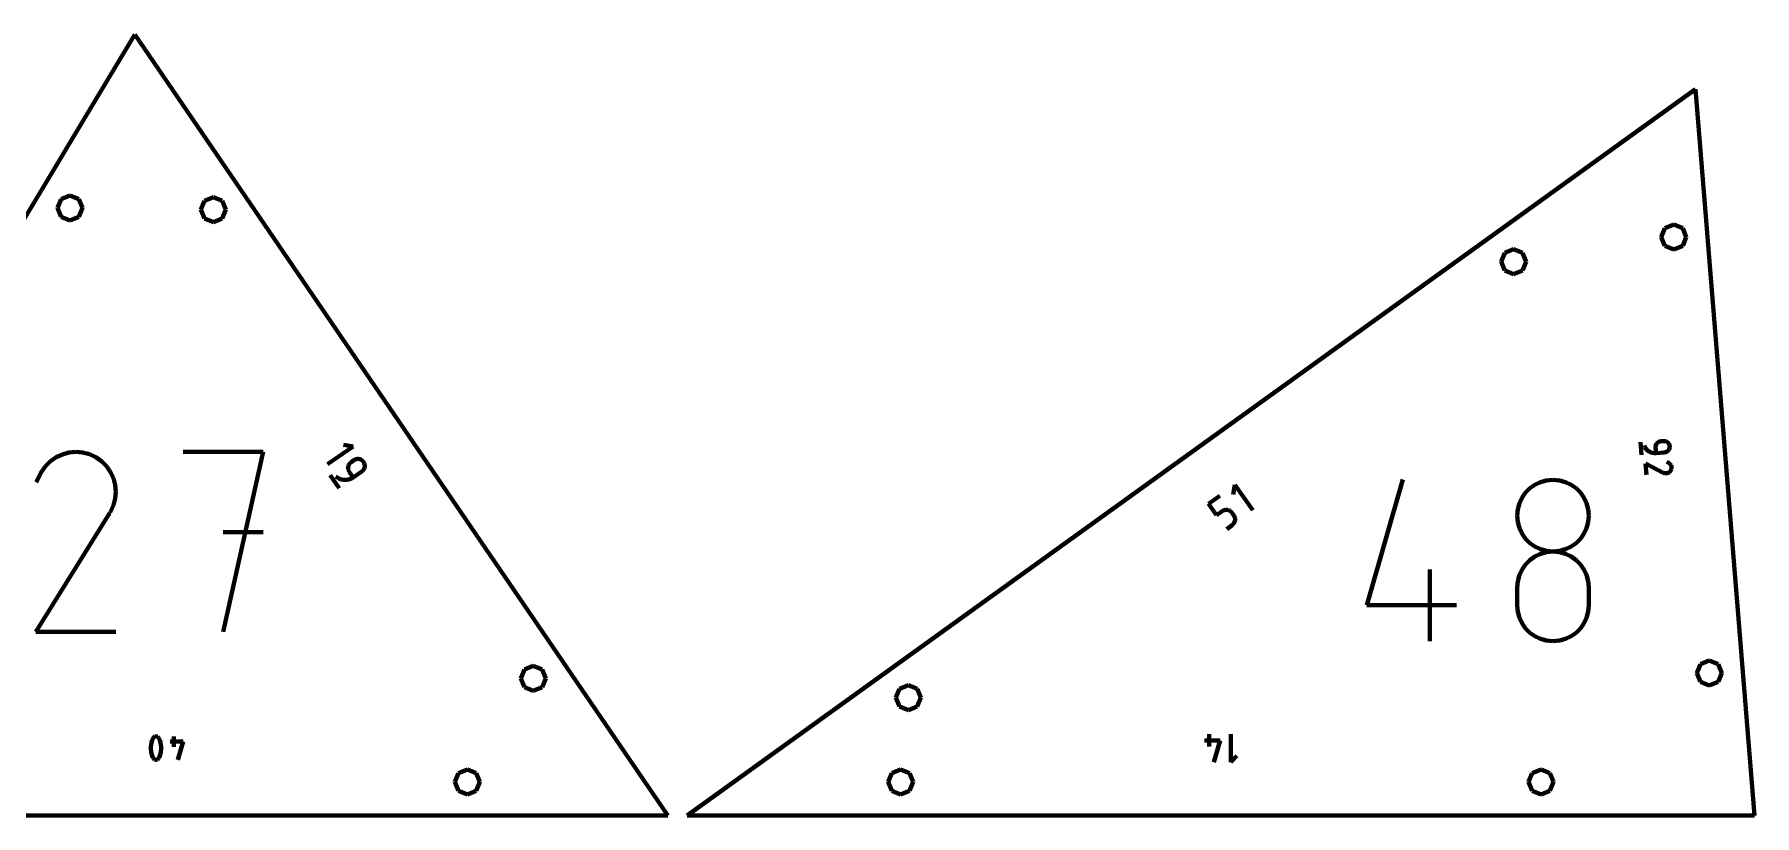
# Model space of a CAD drawing. Header units: inches. Extents: x -100 to 100, y -100 to -26.
# Drawn here: x -70.5 to -59.34, y -54.62 to -49.55 of the extents above; entities that cross this region are included whole.
import ezdxf

# ---------------------------------------------------------------- set-up
doc = ezdxf.new("R2010")
doc.units = ezdxf.units.IN
doc.header["$MEASUREMENT"] = 0
for name, color, linetype, lineweight in [('annotation', 7, 'Continuous', 0), ('boundary', 7, 'Continuous', 0), ('hole', 7, 'Continuous', 0)]:
    doc.layers.add(name, color=color, linetype=linetype, lineweight=lineweight)

msp = doc.modelspace()

# ---------------------------------------------------------------- linework, layer by layer
at = {"layer": 'annotation', "color": 1, "lineweight": 70}
for p, q in [((-68.433399, -52.226886), (-68.495706, -52.215135)), ((-60.082161, -52.198416), (-60.075438, -52.281253)), ((-60.059587, -52.219712), (-60.059587, -52.219712)), ((-60.059587, -52.219712), (-60.054812, -52.229915)), ((-59.983248, -52.219143), (-59.984455, -52.2255)), ((-59.980988, -52.213192), (-59.983248, -52.219143)), ((-59.97777, -52.207761), (-59.980988, -52.213192)), ((-59.97369, -52.202963), (-59.97777, -52.207761)), ((-59.968845, -52.198912), (-59.97369, -52.202963)), ((-59.963328, -52.195721), (-59.968845, -52.198912)), ((-59.957237, -52.193504), (-59.963328, -52.195721)), ((-59.950667, -52.192373), (-59.957237, -52.193504)), ((-59.932246, -52.190878), (-59.950667, -52.192373)), ((-59.950667, -52.192373), (-59.950667, -52.192373)), ((-59.92558, -52.190935), (-59.932246, -52.190878)), ((-59.91921, -52.192141), (-59.92558, -52.190935)), ((-59.91325, -52.1944), (-59.91921, -52.192141)), ((-59.907813, -52.197617), (-59.91325, -52.1944)), ((-59.903011, -52.201694), (-59.907813, -52.197617)), ((-59.898958, -52.206534), (-59.903011, -52.201694)), ((-59.895766, -52.212043), (-59.898958, -52.206534)), ((-59.893549, -52.218123), (-59.895766, -52.212043)), ((-59.892419, -52.224678), (-59.893549, -52.218123)), ((-70.396495, -52.32117), (-70.42886, -52.353102)), ((-70.359725, -52.295815), (-70.396495, -52.32117)), ((-70.319535, -52.277291), (-70.359725, -52.295815)), ((-70.276909, -52.265855), (-70.319535, -52.277291)), ((-70.23283, -52.261762), (-70.276909, -52.265855)), ((-70.188284, -52.265269), (-70.23283, -52.261762)), ((-70.144255, -52.27663), (-70.188284, -52.265269)), ((-70.101728, -52.296102), (-70.144255, -52.27663)), ((-70.063691, -52.323111), (-70.101728, -52.296102)), ((-70.101728, -52.296102), (-70.101728, -52.296102)), ((-70.031888, -52.355523), (-70.063691, -52.323111)), ((-69.017292, -52.261734), (-69.535662, -52.261734)), ((-69.27644, -53.427426), (-69.017292, -52.261734)), ((-68.599954, -52.340552), (-68.433399, -52.226886)), ((-68.452587, -52.332381), (-68.457676, -52.338376)), ((-68.446341, -52.327243), (-68.452587, -52.332381)), ((-68.427822, -52.314605), (-68.446341, -52.327243)), ((-68.446341, -52.327243), (-68.446341, -52.327243)), ((-68.420761, -52.310661), (-68.427822, -52.314605)), ((-68.413323, -52.308107), (-68.420761, -52.310661)), ((-68.405683, -52.30691), (-68.413323, -52.308107)), ((-68.398021, -52.307035), (-68.405683, -52.30691)), ((-68.390511, -52.308448), (-68.398021, -52.307035)), ((-68.383332, -52.311117), (-68.390511, -52.308448)), ((-68.37666, -52.315006), (-68.383332, -52.311117)), ((-68.370671, -52.320083), (-68.37666, -52.315006)), ((-68.365544, -52.326314), (-68.370671, -52.320083)), ((-68.361601, -52.333374), (-68.365544, -52.326314)), ((-68.365544, -52.326314), (-68.365544, -52.326314)), ((-60.054812, -52.229915), (-60.048729, -52.239142)), ((-60.048729, -52.239142), (-60.041481, -52.247304)), ((-60.041481, -52.247304), (-60.03321, -52.254312)), ((-60.03321, -52.254312), (-60.024059, -52.260078)), ((-60.024059, -52.260078), (-60.014173, -52.264513)), ((-60.014173, -52.264513), (-60.003693, -52.267528)), ((-60.003693, -52.267528), (-59.992764, -52.269033)), ((-59.992764, -52.269033), (-59.981527, -52.268941)), ((-59.984455, -52.2255), (-59.984513, -52.232152)), ((-59.984513, -52.232152), (-59.981527, -52.268941)), ((-59.981527, -52.268941), (-59.926275, -52.264457)), ((-59.926275, -52.264457), (-59.919705, -52.263328)), ((-59.926275, -52.264457), (-59.926275, -52.264457)), ((-59.919705, -52.263328), (-59.913612, -52.261114)), ((-59.913612, -52.261114), (-59.908094, -52.257929)), ((-59.902411, -52.330048), (-59.912071, -52.325969)), ((-59.908094, -52.257929), (-59.903246, -52.253884)), ((-59.903246, -52.253884), (-59.899164, -52.24909)), ((-59.896663, -52.333441), (-59.902411, -52.330048)), ((-59.899164, -52.24909), (-59.895945, -52.243661)), ((-59.895945, -52.243661), (-59.893683, -52.237708)), ((-59.893683, -52.237708), (-59.892476, -52.231343)), ((-59.892476, -52.231343), (-59.892419, -52.224678)), ((-59.892419, -52.224678), (-59.892419, -52.224678)), ((-70.455836, -52.391354), (-70.489829, -52.456562)), ((-70.42886, -52.353102), (-70.455836, -52.391354)), ((-70.006602, -52.392342), (-70.031888, -52.355523)), ((-69.988116, -52.432577), (-70.006602, -52.392342)), ((-69.976711, -52.475234), (-69.988116, -52.432577)), ((-68.581313, -52.41258), (-68.524481, -52.495858)), ((-68.54473, -52.421471), (-68.54473, -52.421471)), ((-68.54473, -52.421471), (-68.533571, -52.429358)), ((-68.533571, -52.429358), (-68.521618, -52.435431)), ((-68.521618, -52.435431), (-68.509076, -52.439681)), ((-68.509076, -52.439681), (-68.496149, -52.442101)), ((-68.496149, -52.442101), (-68.483041, -52.442683)), ((-68.483041, -52.442683), (-68.469957, -52.441421)), ((-68.469957, -52.441421), (-68.4571, -52.438305)), ((-68.465668, -52.359739), (-68.465799, -52.367396)), ((-68.465799, -52.367396), (-68.464607, -52.375026)), ((-68.464249, -52.352232), (-68.465668, -52.359739)), ((-68.464607, -52.375026), (-68.462061, -52.382453)), ((-68.461574, -52.345052), (-68.464249, -52.352232)), ((-68.462061, -52.382453), (-68.458128, -52.389498)), ((-68.457676, -52.338376), (-68.461574, -52.345052)), ((-68.458128, -52.389498), (-68.432887, -52.426484)), ((-68.4571, -52.438305), (-68.444676, -52.433328)), ((-68.444676, -52.433328), (-68.432887, -52.426484)), ((-68.432887, -52.426484), (-68.377341, -52.388576)), ((-68.377341, -52.388576), (-68.371093, -52.38344)), ((-68.377341, -52.388576), (-68.377341, -52.388576)), ((-68.371093, -52.38344), (-68.366001, -52.377448)), ((-68.366001, -52.377448), (-68.362098, -52.370777)), ((-68.362098, -52.370777), (-68.359417, -52.363601)), ((-68.359051, -52.340808), (-68.361601, -52.333374)), ((-68.359417, -52.363601), (-68.357993, -52.356097)), ((-68.35786, -52.348441), (-68.359051, -52.340808)), ((-68.357993, -52.356097), (-68.35786, -52.348441)), ((-61.857234, -53.255728), (-61.624996, -52.441253)), ((-60.650414, -52.442534), (-60.692173, -52.446288)), ((-60.608656, -52.446288), (-60.650414, -52.442534)), ((-60.650414, -52.442534), (-60.650414, -52.442534)), ((-60.044093, -52.410643), (-60.050064, -52.337063)), ((-60.050064, -52.337063), (-59.935092, -52.39617)), ((-59.935092, -52.39617), (-59.935092, -52.39617)), ((-59.935092, -52.39617), (-59.934984, -52.396244)), ((-59.934984, -52.396244), (-59.934877, -52.396313)), ((-59.934877, -52.396313), (-59.934767, -52.39638)), ((-59.934767, -52.39638), (-59.934656, -52.396444)), ((-59.934656, -52.396444), (-59.934541, -52.396506)), ((-59.934541, -52.396506), (-59.934422, -52.396567)), ((-59.934422, -52.396567), (-59.934298, -52.396626)), ((-59.934298, -52.396626), (-59.934168, -52.396685)), ((-59.934168, -52.396685), (-59.934031, -52.396743)), ((-59.934031, -52.396743), (-59.934031, -52.396743)), ((-59.934031, -52.396743), (-59.927775, -52.399061)), ((-59.927775, -52.399061), (-59.921394, -52.400194)), ((-59.921394, -52.400194), (-59.915025, -52.400194)), ((-59.915025, -52.400194), (-59.908806, -52.399111)), ((-59.908806, -52.399111), (-59.902875, -52.396998)), ((-59.902875, -52.396998), (-59.89737, -52.393907)), ((-59.89737, -52.393907), (-59.892429, -52.389888)), ((-59.891752, -52.337672), (-59.896663, -52.333441)), ((-59.892429, -52.389888), (-59.888189, -52.384994)), ((-59.887724, -52.342606), (-59.891752, -52.337672)), ((-59.888189, -52.384994), (-59.884789, -52.379277)), ((-59.884628, -52.348104), (-59.887724, -52.342606)), ((-59.884789, -52.379277), (-59.882512, -52.373008)), ((-59.884789, -52.379277), (-59.884789, -52.379277)), ((-59.882511, -52.354031), (-59.884628, -52.348104)), ((-59.882512, -52.373008), (-59.881405, -52.366619)), ((-59.881421, -52.360248), (-59.882511, -52.354031)), ((-59.881405, -52.366619), (-59.881421, -52.360248)), ((-69.972672, -52.519319), (-69.976711, -52.475234)), ((-69.97628, -52.563839), (-69.972672, -52.519319)), ((-62.884678, -52.598482), (-62.81201, -52.546143)), ((-62.714271, -52.475747), (-62.72444, -52.538331)), ((-62.596422, -52.639369), (-62.714271, -52.475747)), ((-60.828227, -52.525303), (-60.85119, -52.557729)), ((-60.800182, -52.497281), (-60.828227, -52.525303)), ((-60.767718, -52.474327), (-60.800182, -52.497281)), ((-60.731494, -52.457108), (-60.767718, -52.474327)), ((-60.692173, -52.446288), (-60.731494, -52.457108)), ((-60.569334, -52.457108), (-60.608656, -52.446288)), ((-60.533111, -52.474327), (-60.569334, -52.457108)), ((-60.500646, -52.497281), (-60.533111, -52.474327)), ((-60.472602, -52.525303), (-60.500646, -52.497281)), ((-60.449639, -52.557729), (-60.472602, -52.525303)), ((-70.49056, -53.427436), (-70.012177, -52.657301)), ((-70.012177, -52.657301), (-70.011605, -52.656593)), ((-70.012177, -52.657301), (-70.012177, -52.657301)), ((-70.011605, -52.656593), (-70.011057, -52.65588)), ((-70.011057, -52.65588), (-70.010528, -52.655154)), ((-70.010528, -52.655154), (-70.010016, -52.65441)), ((-70.010016, -52.65441), (-70.009516, -52.653642)), ((-70.009516, -52.653642), (-70.009026, -52.652844)), ((-70.009026, -52.652844), (-70.00854, -52.65201)), ((-70.00854, -52.65201), (-70.008057, -52.651134)), ((-70.008057, -52.651134), (-70.007572, -52.65021)), ((-70.007572, -52.65021), (-69.987819, -52.6078)), ((-70.007572, -52.65021), (-70.007572, -52.65021)), ((-69.987819, -52.6078), (-69.97628, -52.563839)), ((-62.832198, -52.671346), (-62.884678, -52.598482)), ((-62.795864, -52.645176), (-62.832198, -52.671346)), ((-62.78892, -52.64106), (-62.795864, -52.645176)), ((-62.781565, -52.638318), (-62.78892, -52.64106)), ((-62.773977, -52.636921), (-62.781565, -52.638318)), ((-62.76633, -52.636843), (-62.773977, -52.636921)), ((-62.758801, -52.638056), (-62.76633, -52.636843)), ((-62.751567, -52.640535), (-62.758801, -52.638056)), ((-62.744804, -52.644251), (-62.751567, -52.640535)), ((-62.738689, -52.649178), (-62.744804, -52.644251)), ((-62.733397, -52.655289), (-62.738689, -52.649178)), ((-62.72036, -52.67339), (-62.733397, -52.655289)), ((-62.733397, -52.655289), (-62.733397, -52.655289)), ((-60.879228, -52.633129), (-60.882981, -52.674772)), ((-60.868411, -52.593892), (-60.879228, -52.633129)), ((-60.85119, -52.557729), (-60.868411, -52.593892)), ((-60.432418, -52.593892), (-60.449639, -52.557729)), ((-60.421601, -52.633129), (-60.432418, -52.593892)), ((-60.417848, -52.674772), (-60.421601, -52.633129)), ((-62.766829, -52.762104), (-62.730495, -52.735935)), ((-62.730495, -52.735935), (-62.724396, -52.730651)), ((-62.730495, -52.735935), (-62.730495, -52.735935)), ((-62.724396, -52.730651), (-62.719472, -52.724537)), ((-62.716239, -52.680348), (-62.72036, -52.67339)), ((-62.719472, -52.724537), (-62.715752, -52.71777)), ((-62.713499, -52.687719), (-62.716239, -52.680348)), ((-62.715752, -52.71777), (-62.713265, -52.710527)), ((-62.712109, -52.695324), (-62.713499, -52.687719)), ((-62.713265, -52.710527), (-62.712041, -52.702986)), ((-62.712041, -52.702986), (-62.712109, -52.695324)), ((-60.882981, -52.674772), (-60.882981, -52.674772)), ((-60.882981, -52.674772), (-60.879226, -52.716611)), ((-60.879226, -52.716611), (-60.868403, -52.755999)), ((-60.868403, -52.755999), (-60.851175, -52.792277)), ((-60.449653, -52.792277), (-60.432425, -52.755999)), ((-60.432425, -52.755999), (-60.421603, -52.716611)), ((-60.421603, -52.716611), (-60.417848, -52.674772)), ((-60.417848, -52.674772), (-60.417848, -52.674772)), ((-69.017292, -52.780835), (-69.27644, -52.780835)), ((-60.851175, -52.792277), (-60.828205, -52.824785)), ((-60.828205, -52.824785), (-60.800155, -52.852862)), ((-60.800155, -52.852862), (-60.767689, -52.875849)), ((-60.767689, -52.875849), (-60.731468, -52.893086)), ((-60.569361, -52.893086), (-60.53314, -52.875849)), ((-60.53314, -52.875849), (-60.500673, -52.852862)), ((-60.500673, -52.852862), (-60.472623, -52.824785)), ((-60.472623, -52.824785), (-60.449653, -52.792277)), ((-60.828227, -52.990537), (-60.85119, -53.023036)), ((-60.800182, -52.962465), (-60.828227, -52.990537)), ((-60.767718, -52.939482), (-60.800182, -52.962465)), ((-60.731494, -52.922247), (-60.767718, -52.939482)), ((-60.692173, -52.911422), (-60.731494, -52.922247)), ((-60.731468, -52.893086), (-60.692155, -52.903911)), ((-60.650414, -52.907667), (-60.692173, -52.911422)), ((-60.692155, -52.903911), (-60.650414, -52.907667)), ((-60.650414, -52.907667), (-60.608673, -52.903911)), ((-60.608656, -52.91142), (-60.650414, -52.907667)), ((-60.650414, -52.907667), (-60.650414, -52.907667)), ((-60.650414, -52.907667), (-60.650414, -52.907667)), ((-60.608673, -52.903911), (-60.569361, -52.893086)), ((-60.569334, -52.922239), (-60.608656, -52.91142)), ((-60.533111, -52.939467), (-60.569334, -52.922239)), ((-60.500646, -52.962443), (-60.533111, -52.939467)), ((-60.472602, -52.99051), (-60.500646, -52.962443)), ((-60.449639, -53.023007), (-60.472602, -52.99051)), ((-61.450029, -53.488557), (-61.450029, -53.023424)), ((-60.879228, -53.098676), (-60.882981, -53.140496)), ((-60.868411, -53.059303), (-60.879228, -53.098676)), ((-60.85119, -53.023036), (-60.868411, -53.059303)), ((-60.432418, -53.059277), (-60.449639, -53.023007)), ((-60.421601, -53.098659), (-60.432418, -53.059277)), ((-60.417848, -53.140496), (-60.421601, -53.098659)), ((-60.882981, -53.140496), (-60.882981, -53.256352)), ((-60.417848, -53.256352), (-60.417848, -53.140496)), ((-60.417848, -53.140496), (-60.417848, -53.140496)), ((-61.275719, -53.255728), (-61.857234, -53.255728)), ((-60.882981, -53.256352), (-60.882981, -53.256352)), ((-60.882981, -53.256352), (-60.879226, -53.298168)), ((-60.879226, -53.298168), (-60.868403, -53.337496)), ((-60.432425, -53.337496), (-60.421603, -53.298168)), ((-60.421603, -53.298168), (-60.417848, -53.256352)), ((-69.972848, -53.427436), (-70.49056, -53.427436)), ((-60.868403, -53.337496), (-60.851175, -53.373687)), ((-60.851175, -53.373687), (-60.828205, -53.406091)), ((-60.828205, -53.406091), (-60.800155, -53.434059)), ((-60.800155, -53.434059), (-60.767689, -53.456943)), ((-60.53314, -53.456943), (-60.500673, -53.434059)), ((-60.500673, -53.434059), (-60.472623, -53.406091)), ((-60.472623, -53.406091), (-60.449653, -53.373687)), ((-60.449653, -53.373687), (-60.432425, -53.337496)), ((-60.767689, -53.456943), (-60.731468, -53.474092)), ((-60.731468, -53.474092), (-60.692155, -53.484857)), ((-60.692155, -53.484857), (-60.650414, -53.48859)), ((-60.650414, -53.48859), (-60.608673, -53.484857)), ((-60.650414, -53.48859), (-60.650414, -53.48859)), ((-60.608673, -53.484857), (-60.569361, -53.474092)), ((-60.569361, -53.474092), (-60.53314, -53.456943)), ((-69.731126, -54.117949), (-69.73702, -54.131745)), ((-69.729151, -54.114681), (-69.731126, -54.117949)), ((-69.731126, -54.117949), (-69.731126, -54.117949)), ((-69.726689, -54.111893), (-69.729151, -54.114681)), ((-69.723824, -54.109613), (-69.726689, -54.111893)), ((-69.720637, -54.107867), (-69.723824, -54.109613)), ((-69.717212, -54.106682), (-69.720637, -54.107867)), ((-69.71363, -54.106085), (-69.717212, -54.106682)), ((-69.709974, -54.106104), (-69.71363, -54.106085)), ((-69.706327, -54.106764), (-69.709974, -54.106104)), ((-69.702771, -54.108094), (-69.706327, -54.106764)), ((-69.702771, -54.108094), (-69.702771, -54.108094)), ((-69.70135, -54.108852), (-69.702771, -54.108094)), ((-69.700001, -54.109703), (-69.70135, -54.108852)), ((-69.698728, -54.110644), (-69.700001, -54.109703)), ((-69.697533, -54.11167), (-69.698728, -54.110644)), ((-69.696421, -54.112778), (-69.697533, -54.11167)), ((-69.695395, -54.113962), (-69.696421, -54.112778)), ((-69.694458, -54.11522), (-69.695395, -54.113962)), ((-69.693614, -54.116547), (-69.694458, -54.11522)), ((-69.692868, -54.117939), (-69.693614, -54.116547)), ((-69.687002, -54.131764), (-69.692868, -54.117939)), ((-69.692868, -54.117939), (-69.692868, -54.117939)), ((-69.595344, -54.106075), (-69.595344, -54.174033)), ((-62.87966, -54.091482), (-62.87966, -54.172402)), ((-62.740497, -54.091482), (-62.740497, -54.273685)), ((-69.744388, -54.160422), (-69.745861, -54.175077)), ((-69.745861, -54.175077), (-69.745861, -54.189792)), ((-69.745861, -54.189792), (-69.744388, -54.204453)), ((-69.741441, -54.145941), (-69.744388, -54.160422)), ((-69.744388, -54.204453), (-69.741441, -54.218947)), ((-69.73702, -54.131745), (-69.741441, -54.145941)), ((-69.741441, -54.218947), (-69.73702, -54.233162)), ((-69.682603, -54.145981), (-69.687002, -54.131764)), ((-69.687002, -54.233181), (-69.682603, -54.218988)), ((-69.67967, -54.160477), (-69.682603, -54.145981)), ((-69.682603, -54.218988), (-69.67967, -54.204507)), ((-69.678204, -54.175139), (-69.67967, -54.160477)), ((-69.67967, -54.204507), (-69.678204, -54.189853)), ((-69.678204, -54.189853), (-69.678204, -54.175139)), ((-69.620811, -54.140093), (-69.53585, -54.140093)), ((-69.53585, -54.140093), (-69.569781, -54.259091)), ((-62.909985, -54.131988), (-62.808817, -54.131988)), ((-62.808817, -54.131988), (-62.84922, -54.273685)), ((-69.73702, -54.233162), (-69.731126, -54.246984)), ((-69.731126, -54.246984), (-69.731126, -54.246984)), ((-69.731126, -54.246984), (-69.730377, -54.248379)), ((-69.730377, -54.248379), (-69.729527, -54.249713)), ((-69.729527, -54.249713), (-69.728583, -54.250979)), ((-69.728583, -54.250979), (-69.727552, -54.25217)), ((-69.727552, -54.25217), (-69.72644, -54.25328)), ((-69.72644, -54.25328), (-69.725254, -54.254303)), ((-69.725254, -54.254303), (-69.723999, -54.255232)), ((-69.723999, -54.255232), (-69.722682, -54.25606)), ((-69.722682, -54.25606), (-69.72131, -54.256782)), ((-69.72131, -54.256782), (-69.72131, -54.256782)), ((-69.72131, -54.256782), (-69.717725, -54.25814)), ((-69.717725, -54.25814), (-69.714057, -54.258823)), ((-69.714057, -54.258823), (-69.710385, -54.258858)), ((-69.710385, -54.258858), (-69.706793, -54.258272)), ((-69.706793, -54.258272), (-69.703361, -54.257092)), ((-69.703361, -54.257092), (-69.700171, -54.255345)), ((-69.700171, -54.255345), (-69.697305, -54.253058)), ((-69.697305, -54.253058), (-69.694843, -54.250259)), ((-69.694843, -54.250259), (-69.692868, -54.246975)), ((-69.692868, -54.246975), (-69.687002, -54.233181)), ((-69.692868, -54.246975), (-69.692868, -54.246975)), ((-62.740497, -54.273685), (-62.699991, -54.233167))]:
    msp.add_line(p, q, dxfattribs=at)
at = {"layer": 'boundary', "color": 5, "lineweight": 70}
for p, q in [((-69.850205, -49.553556), (-72.889185, -54.620083)), ((-66.392553, -54.620083), (-69.850205, -49.553556)), ((-59.724895, -49.907734), (-66.267553, -54.620083)), ((-59.342463, -54.620083), (-59.724895, -49.907734)), ((-72.889185, -54.620083), (-66.392553, -54.620083)), ((-66.267553, -54.620083), (-59.342463, -54.620083))]:
    msp.add_line(p, q, dxfattribs=at)
at = {"layer": 'hole', "color": 5, "lineweight": 70}
for p, q in [((-70.351588, -50.679382), (-70.327811, -50.62198)), ((-70.327811, -50.62198), (-70.270409, -50.598203)), ((-70.270409, -50.598203), (-70.213006, -50.62198)), ((-70.213006, -50.62198), (-70.18923, -50.679382)), ((-69.420538, -50.690169), (-69.396761, -50.632767)), ((-69.396761, -50.632767), (-69.339358, -50.60899)), ((-69.339358, -50.60899), (-69.281956, -50.632767)), ((-69.281956, -50.632767), (-69.258179, -50.690169)), ((-70.327811, -50.736785), (-70.351588, -50.679382)), ((-70.270409, -50.760561), (-70.327811, -50.736785)), ((-70.213006, -50.736785), (-70.270409, -50.760561)), ((-70.18923, -50.679382), (-70.213006, -50.736785)), ((-69.396761, -50.747572), (-69.420538, -50.690169)), ((-69.339358, -50.771349), (-69.396761, -50.747572)), ((-69.281956, -50.747572), (-69.339358, -50.771349)), ((-69.258179, -50.690169), (-69.281956, -50.747572)), ((-59.947622, -50.867898), (-59.923845, -50.810496)), ((-59.923845, -50.925301), (-59.947622, -50.867898)), ((-59.923845, -50.810496), (-59.866442, -50.786719)), ((-59.866442, -50.786719), (-59.80904, -50.810496)), ((-59.80904, -50.810496), (-59.785263, -50.867898)), ((-59.785263, -50.867898), (-59.80904, -50.925301)), ((-60.98676, -51.027706), (-60.962984, -50.970303)), ((-60.962984, -50.970303), (-60.905581, -50.946526)), ((-60.905581, -50.946526), (-60.848179, -50.970303)), ((-60.848179, -50.970303), (-60.824402, -51.027706)), ((-59.866442, -50.949078), (-59.923845, -50.925301)), ((-59.80904, -50.925301), (-59.866442, -50.949078)), ((-60.962984, -51.085108), (-60.98676, -51.027706)), ((-60.905581, -51.108885), (-60.962984, -51.085108)), ((-60.848179, -51.085108), (-60.905581, -51.108885)), ((-60.824402, -51.027706), (-60.848179, -51.085108)), ((-67.32217, -53.672683), (-67.264767, -53.648906)), ((-67.264767, -53.648906), (-67.207365, -53.672683)), ((-59.718162, -53.695308), (-59.694385, -53.637905)), ((-59.694385, -53.637905), (-59.636983, -53.614128)), ((-59.636983, -53.614128), (-59.57958, -53.637905)), ((-59.57958, -53.637905), (-59.555803, -53.695308)), ((-67.345947, -53.730086), (-67.32217, -53.672683)), ((-67.32217, -53.787488), (-67.345947, -53.730086)), ((-67.207365, -53.672683), (-67.183588, -53.730086)), ((-67.183588, -53.730086), (-67.207365, -53.787488)), ((-64.888578, -53.797713), (-64.831175, -53.773936)), ((-64.831175, -53.773936), (-64.773773, -53.797713)), ((-59.694385, -53.75271), (-59.718162, -53.695308)), ((-59.636983, -53.776487), (-59.694385, -53.75271)), ((-59.57958, -53.75271), (-59.636983, -53.776487)), ((-59.555803, -53.695308), (-59.57958, -53.75271)), ((-67.264767, -53.811265), (-67.32217, -53.787488)), ((-67.207365, -53.787488), (-67.264767, -53.811265)), ((-64.912355, -53.855115), (-64.888578, -53.797713)), ((-64.888578, -53.912518), (-64.912355, -53.855115)), ((-64.773773, -53.797713), (-64.749996, -53.855115)), ((-64.749996, -53.855115), (-64.773773, -53.912518)), ((-64.831175, -53.936295), (-64.888578, -53.912518)), ((-64.773773, -53.912518), (-64.831175, -53.936295)), ((-67.749282, -54.343931), (-67.691879, -54.320154)), ((-67.691879, -54.320154), (-67.634477, -54.343931)), ((-64.939937, -54.343931), (-64.882535, -54.320154)), ((-64.882535, -54.320154), (-64.825132, -54.343931)), ((-60.784884, -54.343931), (-60.727481, -54.320154)), ((-60.727481, -54.320154), (-60.670078, -54.343931)), ((-67.773059, -54.401333), (-67.749282, -54.343931)), ((-67.749282, -54.458736), (-67.773059, -54.401333)), ((-67.634477, -54.343931), (-67.6107, -54.401333)), ((-67.6107, -54.401333), (-67.634477, -54.458736)), ((-64.963714, -54.401333), (-64.939937, -54.343931)), ((-64.939937, -54.458736), (-64.963714, -54.401333)), ((-64.825132, -54.343931), (-64.801355, -54.401333)), ((-64.801355, -54.401333), (-64.825132, -54.458736)), ((-60.80866, -54.401333), (-60.784884, -54.343931)), ((-60.784884, -54.458736), (-60.80866, -54.401333)), ((-60.670078, -54.343931), (-60.646302, -54.401333)), ((-60.646302, -54.401333), (-60.670078, -54.458736)), ((-67.691879, -54.482513), (-67.749282, -54.458736)), ((-67.634477, -54.458736), (-67.691879, -54.482513)), ((-64.882535, -54.482513), (-64.939937, -54.458736)), ((-64.825132, -54.458736), (-64.882535, -54.482513)), ((-60.727481, -54.482513), (-60.784884, -54.458736)), ((-60.670078, -54.458736), (-60.727481, -54.482513))]:
    msp.add_line(p, q, dxfattribs=at)

doc.saveas('drawing.dxf')
